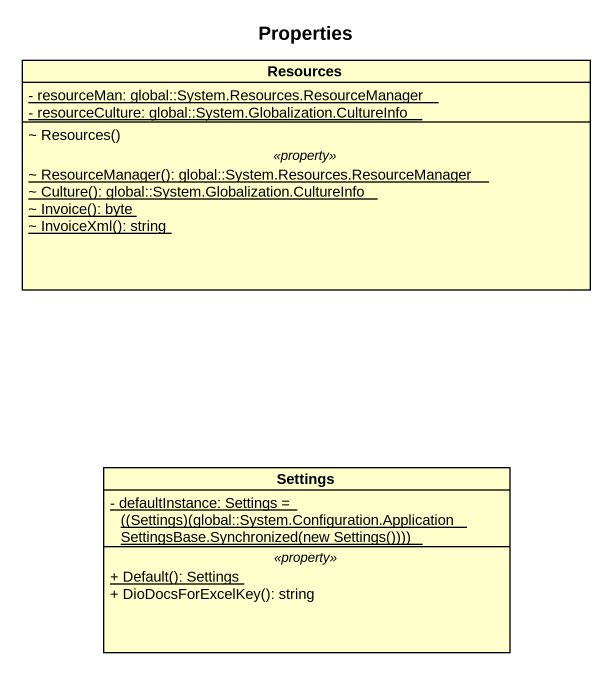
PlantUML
@startuml
title Properties
hide circle
hide empty members
skinparam classAttributeIconSize 0
class Resources {
  {static} - resourceMan: global::System.Resources.ResourceManager
  {static} - resourceCulture: global::System.Globalization.CultureInfo
  --
  ~ Resources()
  .. <<property>> ..
  {static} ~ ResourceManager(): global::System.Resources.ResourceManager
  {static} ~ Culture(): global::System.Globalization.CultureInfo
  {static} ~ Invoice(): byte
  {static} ~ InvoiceXml(): string
}
class Settings {
  {static} {field} - defaultInstance: Settings = ((Settings)(global::System.Configuration.ApplicationSettingsBase.Synchronized(new Settings())))
  .. <<property>> ..
  {static} + Default(): Settings
  + DioDocsForExcelKey(): string
}
@enduml
